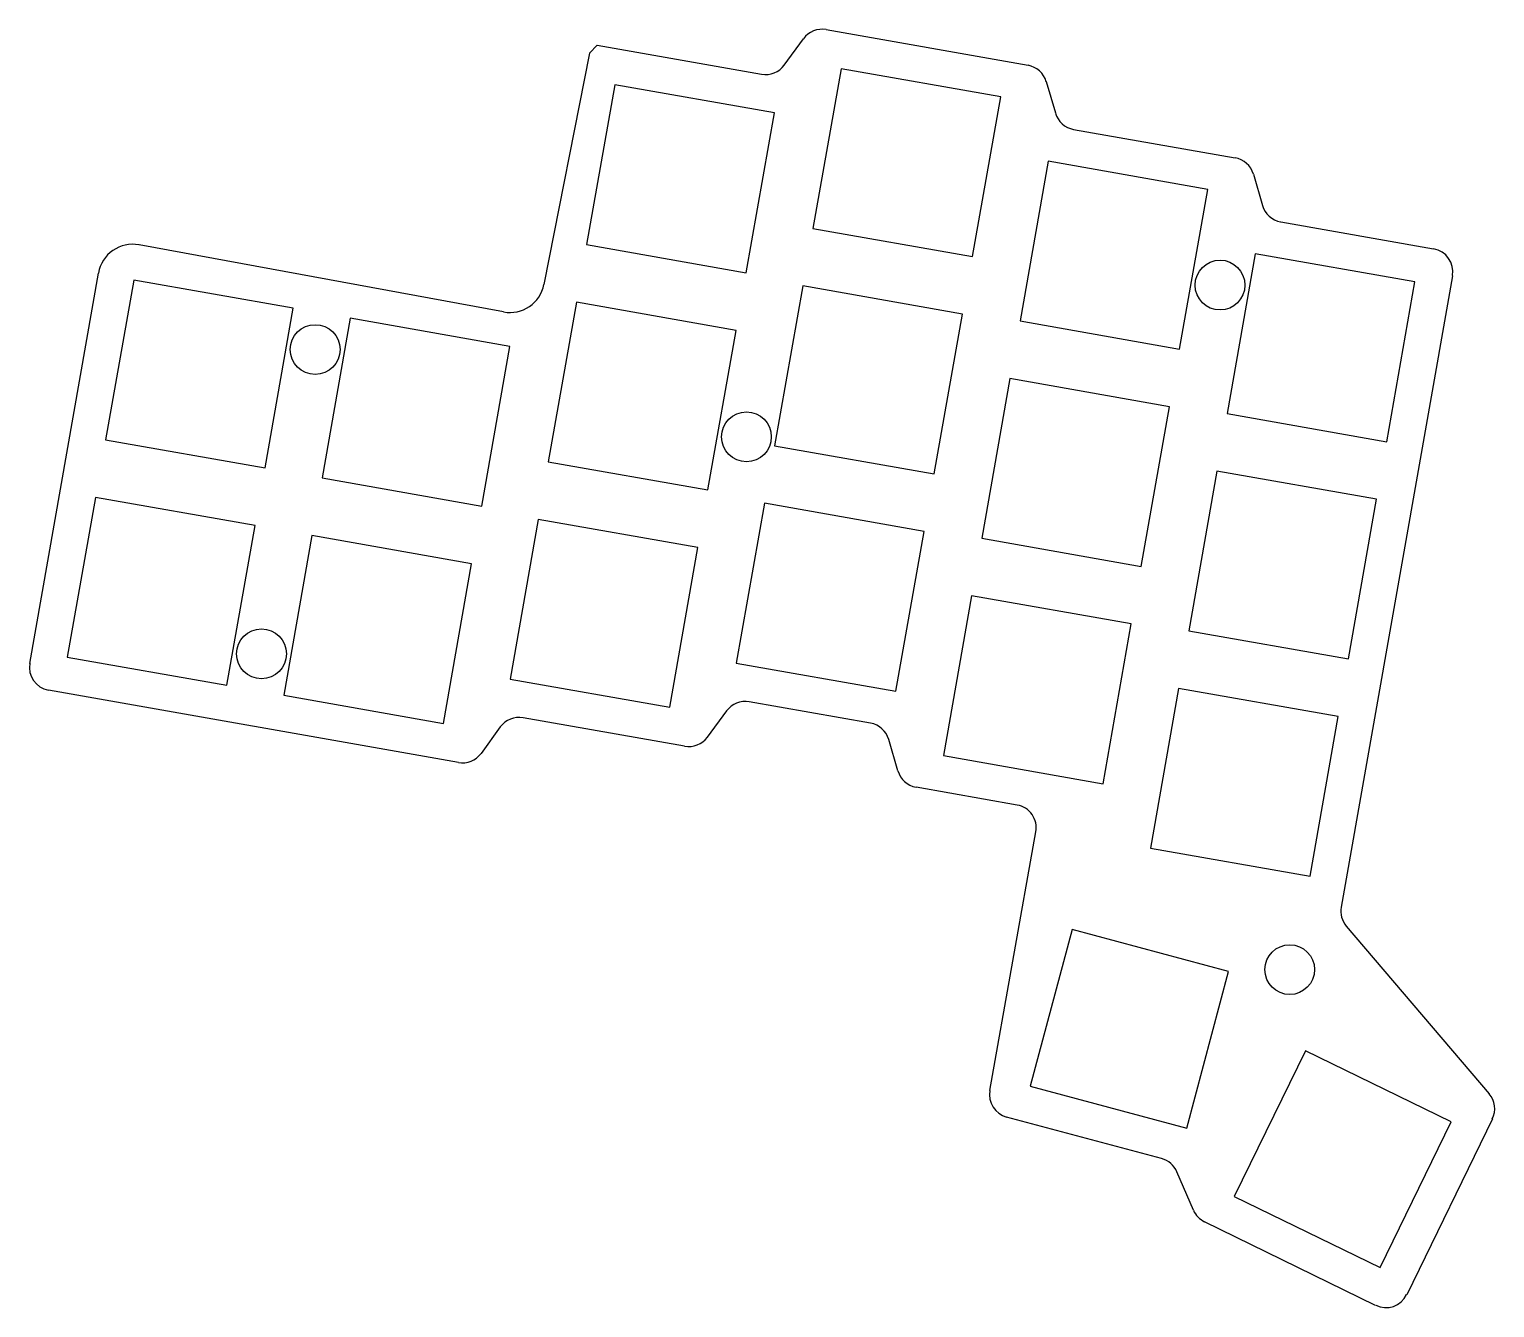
# Model space of a CAD drawing. Header units: millimetres. Extents: x 70 to 196, y -178 to -67.
import ezdxf

# ---------------------------------------------------------------- set-up
doc = ezdxf.new("R2010")
doc.units = ezdxf.units.MM

msp = doc.modelspace()

# ---------------------------------------------------------------- linework, layer by layer
at = {"linetype": 'CONTINUOUS'}
for p, q in [((134.93, -70.42), (136.59, -68.15)), ((138.56, -67.36), (155.99, -70.44)), ((118.13, -69.4), (114.18, -89.36)), ((118.13, -69.4), (118.79, -68.71)), ((118.79, -68.71), (132.97, -71.21)), ((139.84, -70.73), (137.41, -84.52)), ((153.63, -73.16), (139.84, -70.73)), ((120.3, -72.12), (117.87, -85.91)), ((134.09, -74.55), (120.3, -72.12)), ((157.56, -71.85), (158.35, -74.55)), ((151.2, -86.95), (153.63, -73.16)), ((131.66, -88.34), (134.09, -74.55)), ((159.92, -75.97), (173.87, -78.43)), ((157.73, -78.72), (155.3, -92.51)), ((171.51, -81.15), (157.73, -78.72)), ((175.45, -79.84), (176.23, -82.54)), ((169.08, -94.94), (171.51, -81.15)), ((137.41, -84.52), (151.2, -86.95)), ((177.81, -83.95), (191.02, -86.28)), ((110.7, -91.73), (79.21, -85.94)), ((117.87, -85.91), (131.66, -88.34)), ((175.61, -86.71), (173.18, -100.5)), ((189.4, -89.14), (175.61, -86.71)), ((69.77, -122.07), (75.71, -88.37)), ((78.75, -88.98), (76.31, -102.76)), ((92.53, -91.41), (78.75, -88.98)), ((136.53, -89.49), (134.1, -103.28)), ((150.32, -91.92), (136.53, -89.49)), ((192.64, -88.6), (183.03, -143.11)), ((186.97, -102.93), (189.4, -89.14)), ((117, -90.88), (114.56, -104.67)), ((130.78, -93.32), (117, -90.88)), ((90.1, -105.19), (92.53, -91.41)), ((97.46, -92.28), (95.03, -106.06)), ((111.24, -94.71), (97.46, -92.28)), ((147.89, -105.71), (150.32, -91.92)), ((128.35, -107.1), (130.78, -93.32)), ((155.3, -92.51), (169.08, -94.94)), ((108.81, -108.49), (111.24, -94.71)), ((154.42, -97.48), (151.99, -111.27)), ((168.21, -99.91), (154.42, -97.48)), ((165.77, -113.7), (168.21, -99.91)), ((173.18, -100.5), (186.97, -102.93)), ((76.31, -102.76), (90.1, -105.19)), ((134.1, -103.28), (147.89, -105.71)), ((114.56, -104.67), (128.35, -107.1)), ((95.03, -106.06), (108.81, -108.49)), ((172.3, -105.47), (169.87, -119.26)), ((186.09, -107.9), (172.3, -105.47)), ((75.44, -107.74), (73.01, -121.52)), ((89.23, -110.17), (75.44, -107.74)), ((133.23, -108.25), (130.79, -122.04)), ((147.01, -110.69), (133.23, -108.25)), ((183.66, -121.69), (186.09, -107.9)), ((113.69, -109.64), (111.26, -123.43)), ((127.47, -112.08), (113.69, -109.64)), ((86.79, -123.95), (89.23, -110.17)), ((94.15, -111.04), (91.72, -124.82)), ((107.94, -113.47), (94.15, -111.04)), ((144.58, -124.47), (147.01, -110.69)), ((151.99, -111.27), (165.77, -113.7)), ((125.04, -125.86), (127.47, -112.08)), ((105.51, -127.25), (107.94, -113.47)), ((151.11, -116.24), (148.68, -130.03)), ((164.9, -118.67), (151.11, -116.24)), ((162.47, -132.46), (164.9, -118.67)), ((169.87, -119.26), (183.66, -121.69)), ((73.01, -121.52), (86.79, -123.95)), ((130.79, -122.04), (144.58, -124.47)), ((111.26, -123.43), (125.04, -125.86)), ((106.79, -130.62), (71.39, -124.38)), ((91.72, -124.82), (105.51, -127.25)), ((168.99, -124.23), (166.56, -138.02)), ((182.78, -126.66), (168.99, -124.23)), ((129.95, -126.17), (128.29, -128.45)), ((142.39, -127.23), (131.91, -125.38)), ((110.41, -127.56), (108.75, -129.84)), ((126.33, -129.23), (112.38, -126.77)), ((180.35, -140.45), (182.78, -126.66)), ((144.75, -131.35), (143.96, -128.64)), ((148.68, -130.03), (162.47, -132.46)), ((155.05, -134.3), (146.32, -132.76)), ((152.69, -158.95), (156.67, -136.62)), ((166.56, -138.02), (180.35, -140.45)), ((159.79, -145.05), (156.16, -158.57)), ((173.31, -148.67), (159.79, -145.05)), ((183.47, -144.76), (195.81, -159.22)), ((169.69, -162.19), (173.31, -148.67)), ((179.94, -155.51), (173.8, -168.09)), ((192.52, -161.64), (179.94, -155.51)), ((156.16, -158.57), (169.69, -162.19)), ((167.53, -164.82), (154.14, -161.24)), ((186.39, -174.23), (192.52, -161.64)), ((196.09, -161.4), (188.69, -176.57)), ((170.28, -169.28), (168.85, -165.96)), ((173.8, -168.09), (186.39, -174.23)), ((186.01, -177.49), (171.24, -170.28))]:
    msp.add_line(p, q, dxfattribs=at)
for centre in [(172.57, -89.41), (94.42, -94.98), (131.67, -102.51), (89.79, -121.24), (178.59, -148.51)]:
    msp.add_circle(centre, 2.15, dxfattribs=at)
for centre, radius, start, end in [((138.21, -69.33), 2, 80, 143.8258), ((133.32, -69.24), 2, 260, 323.8258), ((155.64, -72.41), 2, 16.1742, 80), ((160.27, -74), 2, 196.1742, 260), ((173.53, -80.39), 2, 16.1742, 80), ((178.15, -81.98), 2, 196.1742, 260), ((78.66, -88.89), 3, 79.5692, 170), ((190.67, -88.25), 2, 350, 80), ((111.24, -88.78), 3, 259.5692, 348.8159), ((71.74, -122.41), 2, 170, 260), ((131.57, -127.35), 2, 80, 143.8258), ((112.03, -128.74), 2, 80, 143.8258), ((142.04, -129.2), 2, 16.1742, 80), ((126.68, -127.26), 2, 260, 323.8258), ((107.14, -128.66), 2, 260, 323.8258), ((146.67, -130.79), 2, 196.1742, 260), ((154.7, -136.27), 2, 349.8964, 80), ((185, -143.46), 2, 170, 220.4653), ((154.66, -159.3), 2, 169.8964, 255), ((194.29, -160.52), 2, 334, 40.4653), ((167.01, -166.75), 2, 23.3414, 75), ((172.11, -168.48), 2, 203.3414, 244), ((186.89, -175.69), 2, 244, 334)]:
    msp.add_arc(centre, radius, start, end, dxfattribs=at)

doc.saveas('drawing.dxf')
